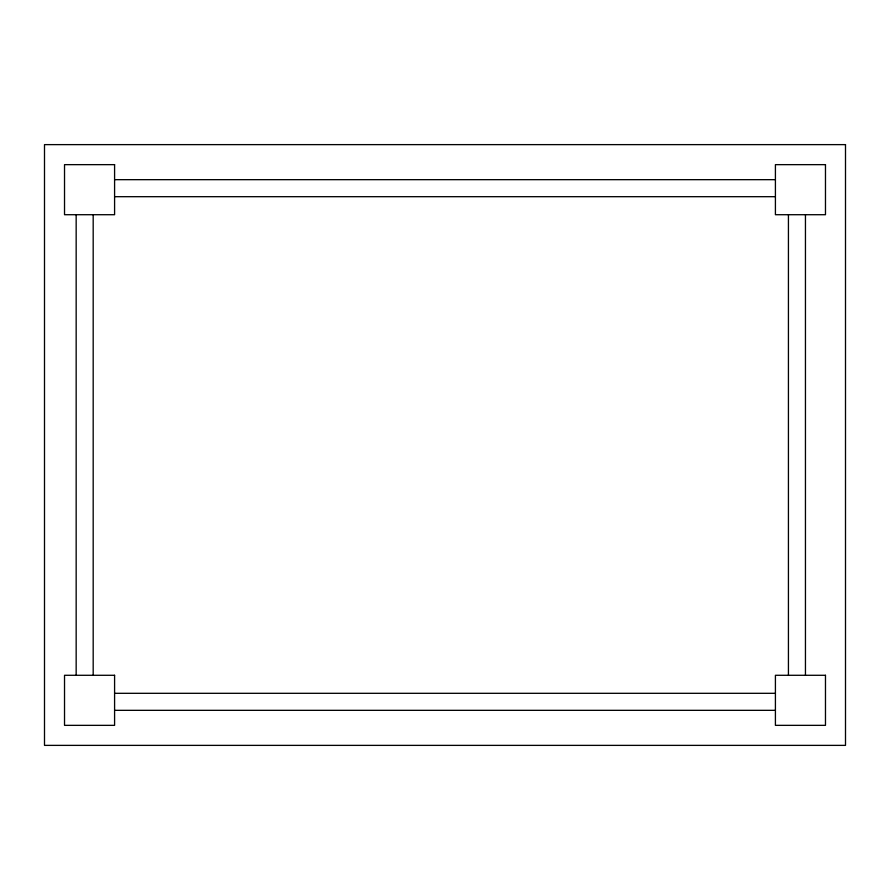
<?xml version="1.0" encoding="UTF-8"?>
<svg xmlns="http://www.w3.org/2000/svg" width="890" height="890" viewBox="0 0 890 890"><rect width="100%" height="100%" fill="white"/><g stroke="black" fill="none" stroke-linecap="round" stroke-linejoin="round"><path stroke-width="1.33" d="M114.588 179.669L775.413 179.669M114.588 196.69L775.413 196.69M114.588 693.31L775.413 693.31M114.588 710.331L775.413 710.331M805.45 214.713L805.45 675.288M788.429 214.713L788.429 675.288M93.183 214.713L93.183 675.288M76.162 214.713L76.162 675.288M845.5 144.625L44.5 144.625L44.5 745.375L845.5 745.375L845.5 144.625M114.588 164.65L64.525 164.65L64.525 214.713L114.588 214.713L114.588 164.65M825.475 164.65L775.413 164.65L775.413 214.713L825.475 214.713L825.475 164.65M114.588 675.288L64.525 675.288L64.525 725.35L114.588 725.35L114.588 675.288M825.475 675.288L775.413 675.288L775.413 725.35L825.475 725.35L825.475 675.288"/></g></svg>
